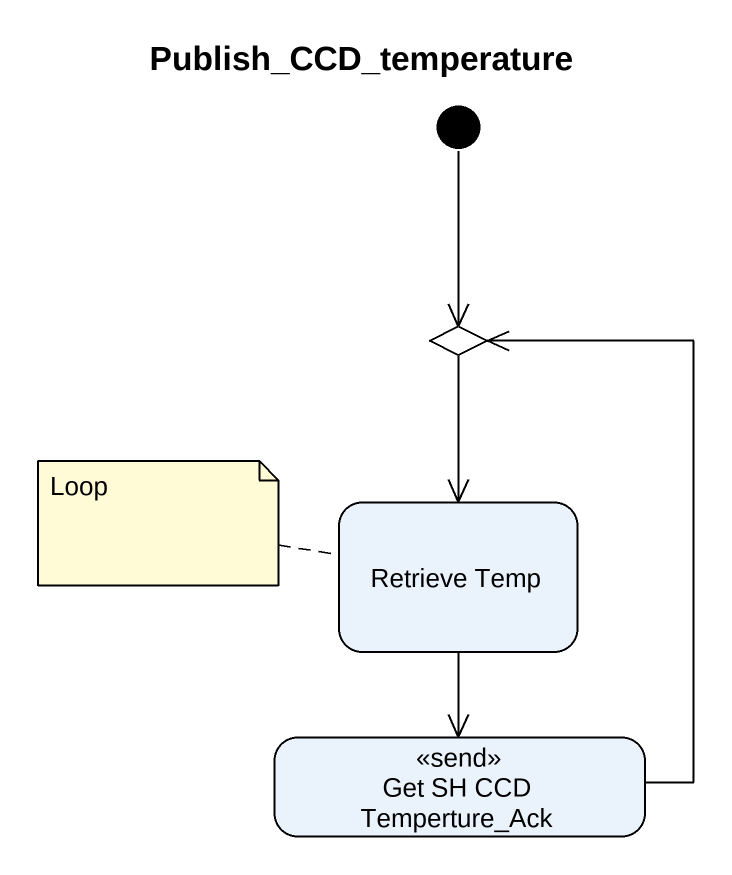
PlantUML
@startuml
title Publish_CCD_temperature
hide empty description
state choice1 <<choice>>
state "Retrieve Temp" as Retrieve_Temp
state "Get SH CCD Temperture_Ack" as Get_SH_CCD_Temperture_Ack <<send>>
[*] --> choice1
choice1 --> Retrieve_Temp
Retrieve_Temp --> Get_SH_CCD_Temperture_Ack
Get_SH_CCD_Temperture_Ack -up-> choice1
note left of Retrieve_Temp : Loop
@enduml
